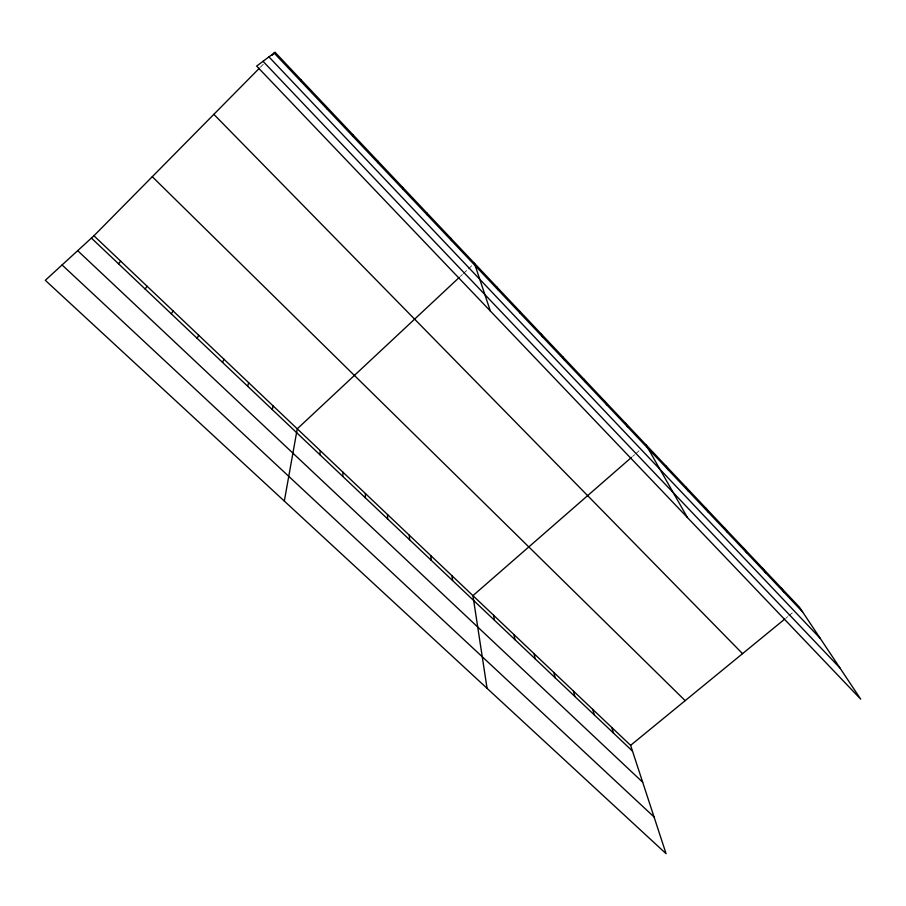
<?xml version="1.0" encoding="UTF-8"?>
<svg xmlns="http://www.w3.org/2000/svg" width="906" height="906" viewBox="0 0 906 906"><rect width="100%" height="100%" fill="white"/><g stroke="black" fill="none" stroke-linecap="round" stroke-linejoin="round"><path stroke-width="0.68" stroke-dasharray="4.53 3.4" d="M260.384 67.214L263.329 64.235M460.361 276.398L462.377 274.518M463.374 273.578L467.394 269.818M468.402 268.878L472.422 265.13M632.581 456.454L634.642 454.665M635.672 453.759L639.795 450.169M785.615 618.39L787.733 616.646M788.786 615.786L793.033 612.309"/><path stroke-width="1.36" d="M377.881 162.763L377.893 161.098M365.333 497.802L365.435 493.566M342.74 476.386L343.034 472.298M319.829 454.653L320.305 450.712M352.57 135.991L352.796 134.552M284.325 501.086L297.259 428.832L459.365 277.327M272.276 409.569L273.159 405.945M247.598 386.183L248.708 382.728M326.851 108.777L327.304 107.576M222.559 362.434L223.884 359.161M197.134 338.323L198.674 335.231M171.313 313.85L173.091 310.939M300.701 81.132L301.404 80.181M145.096 288.991L147.112 286.262M118.46 263.737L120.736 261.211M93.941 235.775L630.61 745.344L666.069 853.678L45.3 280.316L93.941 235.775L259.41 68.199M272.151 55.3L275.084 52.322L799.386 607.099L860.7 699.138L256.647 66.081L275.084 52.322M631.55 457.36L472.943 595.638L487.054 688.333M630.61 745.344L784.551 619.251M62.072 264.96L654.053 816.963M77.678 250.668L642.671 782.206M91.415 238.085L632.49 751.119M152.276 176.704L685.174 700.655M213.85 114.349L742.546 653.656M263.034 61.325L839.862 667.858M268.946 56.908L820.19 638.334M274.133 53.035L802.637 611.98M781.108 587.756L784.234 592.513M762.58 568.153L765.581 572.796M743.803 548.277L746.68 552.796M724.766 528.141L727.518 532.524M705.468 507.722L708.084 511.981M685.91 487.032L688.39 491.143M666.08 466.046L668.413 470.021M645.978 444.778L687.45 517.575M625.593 423.204L627.62 426.873M604.914 401.324L606.782 404.846M583.94 379.127L585.65 382.491M562.66 356.613L564.212 359.818M541.086 333.782L542.456 336.817M519.183 310.611L520.384 313.476M496.975 287.111L497.994 289.784M474.427 263.25L490.339 310.996M611.788 727.484L613.543 733.147M592.728 709.375L594.347 714.947M450.848 238.301L451.482 240.588M573.407 691.04L574.902 696.51M553.849 672.467L555.197 677.824M534.019 653.645L535.22 658.889M513.928 634.562L514.982 639.704M426.907 212.967L427.326 215.05M493.577 615.231L494.472 620.259M452.026 575.786L452.604 580.553M402.592 187.236L402.796 189.116M430.826 555.65L431.245 560.293M409.331 535.242L409.58 539.761M387.541 514.551L387.609 518.934"/></g></svg>
